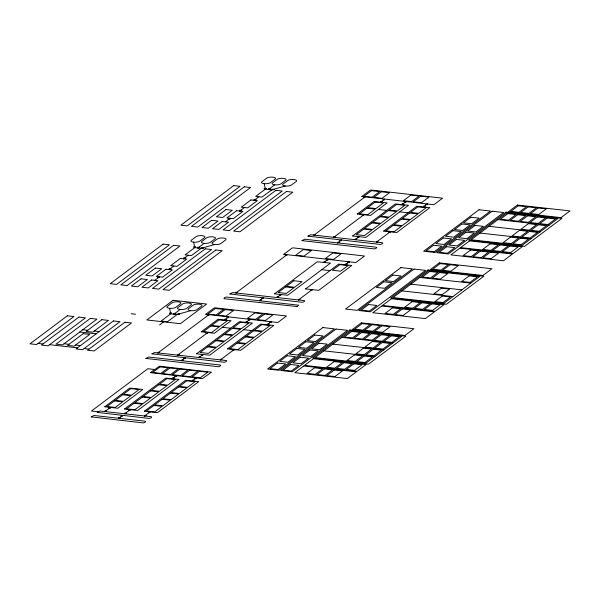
<?xml version="1.0" encoding="UTF-8"?>
<svg xmlns="http://www.w3.org/2000/svg" width="600" height="600" viewBox="0 0 600 600"><rect width="100%" height="100%" fill="white"/><g stroke="black" fill="none" stroke-linecap="round" stroke-linejoin="round"><path stroke-width="0.9" d="M151.95 353.858L223.905 362.212C224.827 362.513 227.798 360.832 226.147 360.532L154.567 352.545L151.958 353.858M265.358 189.142L266.362 188.333L264.053 188.468L265.358 189.142L271.688 189.855L274.237 189.608L272.835 189.06L262.035 197.085L255.705 196.38L265.358 189.142L264.21 183.653A4.635 1.5 -2.3 0 1 261.915 181.74L266.707 178.148A4.635 1.5 -2.3 0 1 272.85 177.18A4.635 1.5 -2.3 0 1 275.145 179.093L270.353 182.685A4.635 1.5 -2.3 0 1 264.21 183.653M194.745 247.65L195.75 246.833L193.433 246.968L194.745 247.65L201.075 248.355L203.618 248.108L202.215 247.56L191.415 255.585L185.085 254.88L194.745 247.65L193.597 242.153A4.635 1.5 -2.3 0 1 191.295 240.24L196.095 236.647A4.635 1.5 -2.3 0 1 202.23 235.68A4.635 1.5 -2.3 0 1 204.532 237.593L199.74 241.185A4.635 1.5 -2.3 0 1 193.597 242.153M170.745 313.808L171.743 312.998L169.433 313.132L170.745 313.808L177.075 314.513L179.618 314.265L178.215 313.718L167.415 321.75L161.085 321.045L170.745 313.808L169.597 308.31A4.635 1.5 -2.3 0 1 167.295 306.405L172.095 302.812A4.635 1.5 -2.3 0 1 178.23 301.845A4.635 1.5 -2.3 0 1 180.532 303.75L175.733 307.343A4.635 1.5 -2.3 0 1 169.597 308.31M380.843 202.028L382.41 201.562L380.767 201.382L380.843 202.028L384.562 199.23L384.653 199.882L383.01 199.702L384.577 199.23M224.752 319.837L226.32 319.365L224.678 319.185L224.752 319.837L228.472 317.032L228.562 317.685L226.92 317.505L228.487 317.032M104.97 411.562L106.538 411.097L104.895 410.91L104.97 411.562L110.205 407.625M259.582 300.728L261.157 300.255L259.507 300.075L259.582 300.728L263.31 297.923L263.4 298.575L261.75 298.395L263.325 297.923M337.657 242.888L339.225 242.423L337.582 242.235L337.657 242.888L341.377 240.09M181.567 360.69L183.135 360.225L181.493 360.045L181.567 360.69L185.288 357.892M277.043 297.54L278.61 297.067L276.968 296.888L277.043 297.54L280.77 294.735L280.853 295.388L279.21 295.207L280.785 294.735M324.142 262.252L325.71 261.78L324.067 261.6L324.142 262.252L327.862 259.447L327.952 260.1L326.31 259.92L327.877 259.447M355.118 239.7L356.685 239.235L355.043 239.048L355.118 239.7L358.837 236.903L358.928 237.555L357.285 237.368L358.853 236.903M402.21 204.413L403.778 203.947L402.135 203.76L402.21 204.413L405.938 201.615L406.02 202.267L404.377 202.08L405.952 201.615M199.028 357.502L200.595 357.038L198.952 356.85L199.028 357.502L202.748 354.705M246.12 322.215L247.695 321.75L246.045 321.57L246.12 322.215L249.847 319.418L249.938 320.07L248.288 319.882L249.862 319.418M118.8 418.252L120.368 417.787L118.725 417.607L118.8 418.252L122.52 415.455L122.61 416.107L120.968 415.928L122.535 415.455M124.77 413.775L126.337 413.303L124.695 413.123L124.77 413.775L130.005 409.838L130.095 410.49L128.445 410.31L130.02 409.838M172.627 378.57L174.195 378.105L172.553 377.918L172.627 378.57L176.347 375.772L176.438 376.425L174.795 376.237L176.363 375.772M345.51 264.638L347.077 264.165L345.435 263.985L345.51 264.638L349.23 261.832L349.32 262.485L347.678 262.305L349.245 261.832M144.57 415.98L146.137 415.515L144.495 415.327L144.57 415.98L149.805 412.05L149.895 412.702L148.245 412.515L149.82 412.05M192.502 380.79L194.07 380.317L192.428 380.138L192.502 380.79L196.222 377.985L196.312 378.638L194.67 378.457L196.237 377.993M423.577 206.798L425.153 206.333L423.51 206.145L423.577 206.798L427.305 204L427.395 204.653L425.752 204.465L427.32 204M267.495 324.6L269.062 324.135L267.42 323.947L267.495 324.6L271.215 321.803L271.305 322.455L269.663 322.267L271.23 321.803M225.353 221.843L230.085 218.295L230.183 219.135L228.075 218.903L230.085 218.295M239.745 211.065L241.763 210.458L239.647 210.225L239.745 211.065L244.478 207.517M254.138 200.28L256.147 199.68L254.04 199.447L254.138 200.28L258.87 196.733M268.522 189.502L270.54 188.895L268.433 188.663L268.522 189.502L274.763 184.83A4.635 1.5 -2.3 0 0 280.897 183.863L285.697 180.27A4.635 1.5 -2.3 0 0 283.395 178.358A4.635 1.5 -2.3 0 0 277.26 179.325L272.46 182.917A4.635 1.5 -2.3 0 0 274.763 184.83M154.74 280.343L159.472 276.795L159.57 277.635L157.462 277.403L159.472 276.795M169.132 269.565L171.142 268.965L169.035 268.725L169.132 269.565L173.865 266.017M183.517 258.78L185.535 258.18L183.428 257.947L183.517 258.78L188.25 255.233M197.91 248.002L199.928 247.395L197.812 247.163L197.91 248.002L204.15 243.33A4.635 1.5 -2.3 0 0 210.285 242.362L215.077 238.77A4.635 1.5 -2.3 0 0 212.782 236.858A4.635 1.5 -2.3 0 0 206.64 237.825L201.847 241.417A4.635 1.5 -2.3 0 0 204.15 243.33M159.517 324.945L164.25 321.397M173.91 314.16L175.92 313.56L173.812 313.327L173.91 314.16L180.142 309.487A4.635 1.5 -2.3 0 0 186.285 308.52L191.078 304.928A4.635 1.5 -2.3 0 0 188.775 303.022A4.635 1.5 -2.3 0 0 182.64 303.99L177.84 307.582A4.635 1.5 -2.3 0 0 180.142 309.487M235.95 292.95L237.517 292.485L235.875 292.298L235.95 292.95L286.77 254.865L286.86 255.517L285.21 255.337L286.785 254.865M314.017 235.118L315.585 234.645L313.942 234.465L314.017 235.118L364.837 197.025L364.928 197.685L363.285 197.498L364.853 197.032M157.928 352.92L159.502 352.447L157.852 352.267L157.928 352.92L208.748 314.827L208.837 315.487L207.195 315.3L208.763 314.835M333.743 237.315L335.317 236.85L333.668 236.663L333.743 237.315L363.63 214.913L363.72 215.565L362.077 215.385L363.645 214.913M177.653 355.118L179.227 354.653L177.585 354.465L177.653 355.118L207.54 332.715L207.63 333.368L205.987 333.188L207.555 332.715M298.425 299.925L300 299.452L298.358 299.272L298.425 299.925L311.873 289.837L311.962 290.49L310.32 290.31L311.888 289.837M376.5 242.085L378.067 241.62L376.425 241.433L376.5 242.085L389.94 232.005M220.41 359.888L221.978 359.423L220.335 359.243L220.41 359.888L233.858 349.808M297.142 306.532L298.657 305.19L226.68 297.067C225.78 296.752 222.795 298.447 224.438 298.748L297.142 306.54M271.688 189.855L285.308 186.007A4.635 1.5 -2.3 0 0 291.442 185.04L296.243 181.44A4.635 1.5 -2.3 0 0 293.94 179.535A4.635 1.5 -2.3 0 0 287.805 180.502L283.005 184.095A4.635 1.5 -2.3 0 0 285.308 186.007M201.075 248.355L214.695 244.507A4.635 1.5 -2.3 0 0 220.83 243.54L225.63 239.94A4.635 1.5 -2.3 0 0 223.327 238.035A4.635 1.5 -2.3 0 0 217.192 239.002L212.392 242.595A4.635 1.5 -2.3 0 0 214.695 244.507M177.075 314.513L190.688 310.665A4.635 1.5 -2.3 0 0 196.83 309.697L201.623 306.105A4.635 1.5 -2.3 0 0 199.327 304.2A4.635 1.5 -2.3 0 0 193.185 305.16L188.392 308.76A4.635 1.5 -2.3 0 0 190.688 310.665M378.442 209.483L386.662 210.405M399.847 211.875L408.067 212.79M321.772 269.707L329.993 270.63M222.36 327.293L230.572 328.207M243.757 329.678L251.978 330.593M98.093 411.765L91.448 411.022L147.877 368.73L154.545 369.495M497.963 219.6L548.918 225.292M488.993 226.327L539.947 232.013M480.022 233.048L530.977 238.733M419.888 277.44L470.85 283.125M410.918 284.16L461.88 289.845M401.947 290.88L452.91 296.565M131.205 313.74L135.593 314.228M341.873 337.41L392.827 343.095M332.903 344.13L383.858 349.815M323.933 350.85L374.888 356.535M82.762 329.752L87.698 330.3M94.267 331.035L99.203 331.582M79.77 331.995L96.21 333.825M64.073 343.755L69.008 344.303M75.578 345.038L80.512 345.585M38.07 343.425L43.005 343.98M49.575 344.707L77.52 347.827M84.097 348.562L89.032 349.11M91.29 416.888L142.935 422.88C143.828 423.173 146.76 421.567 145.245 421.207L93.983 415.485L91.29 416.888M97.275 412.403L148.913 418.395C149.835 418.71 152.82 417 151.155 416.715L99.96 411.007L97.29 412.373M104.767 406.793L117.855 408.248L142.83 389.452L129.743 388.08L104.782 406.763M124.567 408.998L137.708 410.438L178.958 379.425L165.773 378.105L124.567 408.998M145.898 358.425L217.928 366.69C218.85 366.998 221.827 365.31 220.17 365.01L148.59 357.03L145.92 358.395M150.352 372.638L202.32 378.645L211.493 372.173L159.51 366.195L150.352 372.638M144.382 411.21L157.523 412.643L198.75 381.608L185.632 380.288L144.398 411.18M205.778 314.265L277.222 322.455L278.175 322.252L286.485 315.983L215.025 307.822L214.072 308.025L205.822 314.212M201.315 331.785L214.343 333.27L231.06 320.715L217.965 319.312L201.315 331.785M196.545 353.782L209.685 355.215L252.45 323.07L239.31 321.728L196.545 353.782M229.897 293.978L301.928 302.243C302.82 302.55 305.805 300.9 304.17 300.562L232.583 292.575L229.897 293.978M227.58 348.877L240.72 350.31L273.765 325.447L260.625 324.097L227.618 348.817M283.8 254.303L355.245 262.493L356.197 262.29L364.5 256.02L293.048 247.853L292.132 248.032L283.8 254.303M274.567 293.812L287.707 295.252L330.472 263.108L317.288 261.78L274.582 293.782M301.987 240.623L374.017 248.888C375 249.21 377.903 247.395 376.26 247.208L304.673 239.22L301.987 240.623M307.972 236.138L379.995 244.41C380.888 244.71 383.88 243.06 382.237 242.73L310.733 234.75L307.987 236.108M305.595 288.907L318.735 290.34L351.765 265.455L338.64 264.135L305.595 288.907M361.868 196.462L433.312 204.653L434.265 204.45L442.567 198.18L371.205 190.02L370.163 190.222L361.868 196.462M357.405 213.983L370.433 215.468L387.15 202.913L374.055 201.51L357.405 213.983M352.635 235.98L365.82 237.39L408.518 205.237L395.355 203.947L352.635 235.98M383.67 231.075L396.81 232.507L429.855 207.645L416.715 206.295L383.67 231.075M233.715 185.618L180.892 225.195L187.222 225.9L240.045 186.322L233.715 185.618M67.38 315.81L30 343.815L36.578 344.55L73.95 316.545L67.38 315.81M163.102 244.118L110.273 283.695L116.602 284.4L169.433 244.822L163.102 244.118M244.267 186.795L191.438 226.373L197.767 227.077L250.597 187.5L244.267 186.795M173.655 245.295L120.825 284.873L127.155 285.577L179.977 246L173.655 245.295M78.885 317.093L41.505 345.097L48.082 345.832L85.463 317.827L78.885 317.093M211.642 220.312L201.983 227.55L208.312 228.255L217.972 221.017L211.642 220.312M226.013 209.542L216.36 216.78L222.683 217.485L232.343 210.255L226.013 209.542M141.03 278.812L131.37 286.05L137.7 286.755L147.36 279.517L141.03 278.812M155.4 268.05L145.74 275.28L152.07 275.985L161.73 268.755L155.4 268.05M90.383 318.382L56.002 344.138L62.58 344.873L96.953 319.118L90.383 318.382M222.188 221.49L212.535 228.728L218.865 229.433L228.517 222.195L222.188 221.49M236.58 210.712L226.92 217.942L233.25 218.655L242.91 211.417L236.58 210.712M250.972 199.928L241.312 207.165L247.642 207.87L257.303 200.632L250.972 199.928M151.575 279.99L141.915 287.228L148.245 287.933L157.905 280.695L151.575 279.99M165.968 269.212L156.308 276.442L162.637 277.155L172.297 269.918L165.968 269.212M180.36 258.428L170.7 265.665L177.03 266.37L186.683 259.132L180.36 258.428M83.213 333.66L67.515 345.42L74.093 346.155L89.782 334.395L83.213 333.66M101.887 319.665L86.198 331.425L92.775 332.153L108.465 320.4L101.887 319.665M275.91 190.32L223.08 229.905L229.41 230.61L282.24 191.032L275.91 190.32M205.298 248.82L152.468 288.405L158.797 289.11L211.62 249.532L205.298 248.82M113.407 320.94L76.028 348.945L82.605 349.68L119.977 321.675L113.407 320.94M286.455 191.498L233.625 231.083L239.955 231.788L292.785 192.202L286.455 191.498M215.843 249.998L163.012 289.582L169.343 290.288L222.173 250.71L215.843 249.998M124.913 322.23L87.532 350.235L94.11 350.962L131.49 322.957L124.913 322.23M173.115 300.285L146.85 319.965L180.368 323.7L206.625 304.028L173.115 300.285M371.43 190.688L363.96 196.282L372.173 197.205L379.65 191.602L371.43 190.688M215.34 308.49L207.87 314.093L216.09 315.007L223.56 309.405L215.34 308.49M303.225 249.623L295.748 255.225L303.968 256.14L311.445 250.538L303.225 249.623M381.293 191.782L373.822 197.385L382.043 198.3L389.513 192.705L381.293 191.782M225.21 309.585L217.733 315.188L225.952 316.11L233.423 310.507L225.21 309.585M366.968 208.208L359.49 213.81L367.71 214.725L375.188 209.123L366.968 208.208M375.188 202.042L367.718 207.645L375.938 208.56L383.407 202.965L375.188 202.042M210.877 326.01L203.4 331.612L211.62 332.528L219.097 326.925L210.877 326.01M219.105 319.845L211.627 325.447L219.847 326.362L227.317 320.767L219.105 319.845M114.427 400.935L106.95 406.537L115.17 407.452L122.648 401.857L114.427 400.935M122.655 394.778L115.177 400.38L123.398 401.295L130.875 395.692L122.655 394.778M130.875 388.612L123.398 394.215L131.618 395.13L139.095 389.535L130.875 388.612M160.08 366.877L152.602 372.48L160.822 373.395L168.3 367.793L160.08 366.877M169.942 367.98L162.465 373.575L170.685 374.498L178.163 368.895L169.942 367.98M285.623 286.913L278.153 292.515L286.373 293.43L293.843 287.835L285.623 286.913M293.85 280.755L286.373 286.358L294.593 287.272L302.07 281.67L293.85 280.755M363.697 229.08L356.22 234.683L364.44 235.597L371.918 229.995L363.697 229.08M371.918 222.915L364.44 228.517L372.66 229.433L380.138 223.837L371.918 222.915M380.145 216.757L372.668 222.36L380.888 223.275L388.365 217.673L380.145 216.757M388.365 210.593L380.888 216.195L389.107 217.11L396.585 211.515L388.365 210.593M396.592 204.435L389.115 210.038L397.335 210.952L404.805 205.35L396.592 204.435M332.812 252.923L325.335 258.525L333.555 259.44L341.032 253.837L332.812 252.923M207.608 346.882L200.13 352.485L208.35 353.4L215.827 347.798L207.608 346.882M215.827 340.718L208.358 346.32L216.57 347.235L224.048 341.64L215.827 340.718M224.055 334.56L216.577 340.163L224.798 341.077L232.275 335.475L224.055 334.56M232.275 328.395L224.798 333.998L233.017 334.913L240.495 329.317L232.275 328.395M240.502 322.237L233.025 327.84L241.245 328.755L248.715 323.153L240.502 322.237M410.888 195.09L403.41 200.685L411.63 201.608L419.1 196.005L410.888 195.09M134.108 403.237L126.637 408.832L134.858 409.755L142.328 404.153L134.108 403.237M142.335 397.072L134.858 402.675L143.078 403.59L150.555 397.987L142.335 397.072M150.555 390.915L143.078 396.518L151.297 397.433L158.775 391.83L150.555 390.915M158.782 384.75L151.305 390.353L159.525 391.268L167.002 385.673L158.782 384.75M167.002 378.593L159.525 384.195L167.745 385.11L175.222 379.507L167.002 378.593M179.805 369.075L172.328 374.678L180.547 375.593L188.025 369.998L179.805 369.075M254.798 312.892L247.32 318.487L255.54 319.41L263.017 313.808L254.798 312.892M420.75 196.185L413.272 201.788L421.493 202.702L428.97 197.108L420.75 196.185M189.667 370.178L182.19 375.78L190.41 376.695L197.888 371.093L189.667 370.178M264.66 313.987L257.183 319.59L265.403 320.505L272.88 314.91L264.66 313.987M339.862 264.653L332.385 270.248L340.605 271.17L348.075 265.567L339.862 264.653M393.232 225.292L385.755 230.895L393.975 231.81L401.452 226.208L393.232 225.292M401.452 219.135L393.982 224.73L402.202 225.653L409.673 220.05L401.452 219.135M409.71 212.978L402.232 218.572L410.452 219.495L417.923 213.892L409.71 212.978M417.93 206.812L410.452 212.415L418.673 213.33L426.15 207.728L417.93 206.812M153.9 405.442L146.422 411.037L154.642 411.96L162.12 406.357L153.9 405.442M162.12 399.278L154.65 404.88L162.863 405.795L170.34 400.192L162.12 399.278M170.377 393.12L162.9 398.722L171.12 399.638L178.59 394.043L170.377 393.12M178.627 386.963L171.15 392.565L179.37 393.48L186.847 387.885L178.627 386.963M186.847 380.805L179.37 386.408L187.59 387.322L195.067 381.72L186.847 380.805M199.53 371.28L192.053 376.882L200.272 377.798L207.75 372.195L199.53 371.28M237.142 343.095L229.665 348.697L237.885 349.612L245.362 344.01L237.142 343.095M245.37 336.938L237.892 342.532L246.112 343.455L253.583 337.853L245.37 336.938M253.62 330.78L246.142 336.382L254.362 337.298L261.84 331.695L253.62 330.78M261.84 324.615L254.362 330.218L262.582 331.132L270.06 325.538L261.84 324.615M400.912 267.6L345.593 309.045L357.105 310.335L412.425 268.882L400.912 267.6M478.987 209.767L423.668 251.212L435.173 252.495L490.493 211.05L478.987 209.767M322.897 327.57L267.577 369.015L279.082 370.298L334.403 328.853L322.897 327.57M383.873 281.782L376.395 287.385L384.615 288.308L392.092 282.705L383.873 281.782M392.842 275.062L385.365 280.665L393.585 281.58L401.062 275.985L392.842 275.062M433.537 245.235L426.06 250.837L434.28 251.752L441.75 246.15L433.537 245.235M443.25 237.952L435.78 243.555L443.993 244.47L451.47 238.868L443.25 237.952M452.97 230.67L445.493 236.272L453.713 237.188L461.19 231.585L452.97 230.67M461.94 223.95L454.463 229.553L462.683 230.468L470.16 224.865L461.94 223.95M470.91 217.23L463.44 222.833L471.653 223.748L479.13 218.145L470.91 217.23M277.447 363.038L269.97 368.64L278.19 369.555L285.668 363.952L277.447 363.038M287.16 355.755L279.69 361.358L287.91 362.272L295.38 356.67L287.16 355.755M296.88 348.472L289.403 354.075L297.623 354.99L305.1 349.395L296.88 348.472M305.85 341.752L298.38 347.355L306.593 348.27L314.07 342.668L305.85 341.752M314.82 335.032L307.35 340.635L315.57 341.55L323.04 335.947L314.82 335.032M414.067 269.07L358.748 310.515L370.252 311.798L425.572 270.353L414.067 269.07M492.135 211.23L436.815 252.683L448.327 253.965L503.647 212.513L492.135 211.23M368.618 304.538L361.14 310.14L369.36 311.055L376.83 305.452L368.618 304.538M336.045 329.032L280.725 370.485L292.237 371.767L347.558 330.315L336.045 329.032M446.685 246.705L439.207 252.3L447.428 253.222L454.905 247.62L446.685 246.705M456.405 239.423L448.928 245.017L457.147 245.94L464.625 240.337L456.405 239.423M466.118 232.14L458.647 237.743L466.868 238.657L474.338 233.055L466.118 232.14M475.095 225.42L467.618 231.015L475.838 231.938L483.308 226.335L475.095 225.42M290.595 364.507L283.118 370.103L291.337 371.025L298.815 365.423L290.595 364.507M300.315 357.225L292.837 362.827L301.058 363.743L308.535 358.14L300.315 357.225M310.035 349.942L302.558 355.545L310.778 356.46L318.248 350.858L310.035 349.942M319.005 343.222L311.528 348.825L319.748 349.74L327.225 344.138L319.005 343.222M427.965 269.978L390.585 297.983L446.475 304.215L483.855 276.21L427.965 269.978M506.033 212.138L468.66 240.142L524.55 246.382L561.923 218.377L506.033 212.138M349.942 329.94L312.57 357.945L368.46 364.185L405.84 336.18L349.942 329.94M381.765 306.007L372.795 312.728L425.393 318.593L434.37 311.873L381.765 306.007M391.485 298.725L382.515 305.445L435.112 311.31L444.082 304.59L391.485 298.725M428.857 270.72L392.978 297.6L443.94 303.293L479.82 276.405L428.857 270.72M439.327 262.875L430.357 269.595L482.955 275.468L491.933 268.748L439.327 262.875M459.832 248.167L450.862 254.888L503.467 260.76L512.438 254.04L459.832 248.167M469.553 240.885L460.582 247.605L513.188 253.478L522.158 246.757L469.553 240.885M506.933 212.88L471.045 239.767L522.007 245.452L557.888 218.565L506.933 212.88M517.395 205.042L508.425 211.763L561.03 217.627L570 210.907L517.395 205.042M303.743 365.97L294.772 372.69L347.377 378.562L356.347 371.843L303.743 365.97M313.462 358.688L304.493 365.415L357.097 371.28L366.067 364.56L313.462 358.688M350.843 330.683L314.962 357.57L365.918 363.255L401.798 336.368L350.843 330.683M361.305 322.845L352.335 329.565L404.94 335.438L413.91 328.71L361.305 322.845M429.757 271.462L422.28 277.065L430.5 277.98L437.978 272.377L429.757 271.462M440.22 263.618L432.75 269.22L440.97 270.135L448.44 264.54L440.22 263.618M507.825 213.623L500.355 219.225L508.575 220.147L516.045 214.545L507.825 213.623M518.295 205.785L510.817 211.388L519.037 212.303L526.515 206.7L518.295 205.785M351.735 331.425L344.265 337.028L352.485 337.95L359.955 332.347L351.735 331.425M362.205 323.587L354.728 329.19L362.947 330.105L370.425 324.502L362.205 323.587M392.52 307.845L385.05 313.447L393.27 314.37L400.74 308.767L392.52 307.845M439.62 272.565L432.143 278.16L440.362 279.082L447.84 273.48L439.62 272.565M450.082 264.72L442.612 270.322L450.832 271.237L458.303 265.635L450.082 264.72M470.595 250.013L463.118 255.615L471.338 256.53L478.815 250.928L470.595 250.013M517.688 214.725L510.217 220.327L518.438 221.243L525.908 215.64L517.688 214.725M528.158 206.888L520.68 212.483L528.9 213.405L536.377 207.803L528.158 206.888M314.505 367.815L307.028 373.418L315.248 374.332L322.725 368.73L314.505 367.815M361.605 332.528L354.127 338.13L362.347 339.045L369.817 333.442L361.605 332.528M372.067 324.69L364.59 330.285L372.81 331.207L380.288 325.605L372.067 324.69M402.39 308.947L394.912 314.55L403.132 315.465L410.603 309.862L402.39 308.947M412.103 301.665L404.632 307.267L412.845 308.183L420.322 302.587L412.103 301.665M480.457 251.115L472.98 256.718L481.2 257.632L488.678 252.03L480.457 251.115M490.178 243.833L482.7 249.435L490.92 250.35L498.397 244.748L490.178 243.833M527.558 215.827L520.08 221.43L528.3 222.345L535.77 216.743L527.558 215.827M538.02 207.983L530.543 213.585L538.763 214.5L546.24 208.905L538.02 207.983M324.368 368.918L316.89 374.52L325.11 375.435L332.587 369.832L324.368 368.918M334.087 361.635L326.61 367.237L334.83 368.153L342.308 362.55L334.087 361.635M371.468 333.63L363.99 339.233L372.21 340.147L379.68 334.545L371.468 333.63M381.93 325.785L374.452 331.388L382.673 332.303L390.15 326.707L381.93 325.785M421.965 302.767L414.495 308.37L422.715 309.285L430.185 303.683L421.965 302.767M441.405 288.202L433.928 293.805L442.147 294.72L449.625 289.125L441.405 288.202M490.32 252.21L482.842 257.812L491.062 258.735L498.54 253.132L490.32 252.21M500.04 244.935L492.562 250.53L500.783 251.452L508.26 245.85L500.04 244.935M510.502 237.09L503.033 242.692L511.245 243.608L518.722 238.005L510.502 237.09M519.472 230.37L512.002 235.972L520.222 236.888L527.692 231.285L519.472 230.37M528.442 223.65L520.972 229.252L529.192 230.167L536.662 224.565L528.442 223.65M537.42 216.93L529.942 222.525L538.162 223.447L545.632 217.845L537.42 216.93M334.23 370.02L326.752 375.615L334.972 376.538L342.45 370.935L334.23 370.02M343.95 362.737L336.472 368.332L344.692 369.255L352.17 363.653L343.95 362.737M354.413 354.892L346.942 360.495L355.163 361.41L362.632 355.808L354.413 354.892M363.382 348.173L355.913 353.775L364.132 354.69L371.603 349.087L363.382 348.173M372.36 341.452L364.882 347.055L373.103 347.97L380.572 342.368L372.36 341.452M381.33 334.733L373.853 340.327L382.072 341.25L389.55 335.647L381.33 334.733M431.827 303.87L424.357 309.472L432.577 310.388L440.048 304.785L431.827 303.87M442.298 296.025L434.82 301.627L443.04 302.543L450.518 296.947L442.298 296.025M469.207 275.865L461.73 281.468L469.95 282.382L477.428 276.78L469.207 275.865M509.903 246.03L502.425 251.632L510.645 252.548L518.123 246.952L509.903 246.03M520.365 238.192L512.895 243.795L521.107 244.71L528.585 239.108L520.365 238.192M529.335 231.472L521.865 237.067L530.085 237.99L537.555 232.388L529.335 231.472M538.312 224.752L530.835 230.347L539.055 231.27L546.525 225.667L538.312 224.752M547.283 218.025L539.805 223.627L548.025 224.542L555.502 218.947L547.283 218.025M353.812 363.832L346.335 369.435L354.555 370.358L362.032 364.755L353.812 363.832M364.275 355.995L356.805 361.597L365.025 362.513L372.495 356.91L364.275 355.995M373.252 349.275L365.775 354.877L373.995 355.793L381.465 350.19L373.252 349.275M382.222 342.555L374.745 348.15L382.965 349.072L390.442 343.47L382.222 342.555M391.192 335.827L383.715 341.43L391.935 342.345L399.412 336.75L391.192 335.827M341.392 240.09L339.825 240.555L341.468 240.743L341.392 240.09M389.955 232.005L388.388 232.47L390.03 232.657L389.955 232.005M185.303 357.892L183.735 358.358L185.377 358.545L185.303 357.892M202.763 354.705L201.195 355.17L202.837 355.358L202.763 354.705M233.873 349.808L232.298 350.272L233.94 350.46L233.873 349.808M110.22 407.632L108.645 408.097L110.295 408.285L110.22 407.632"/></g></svg>
